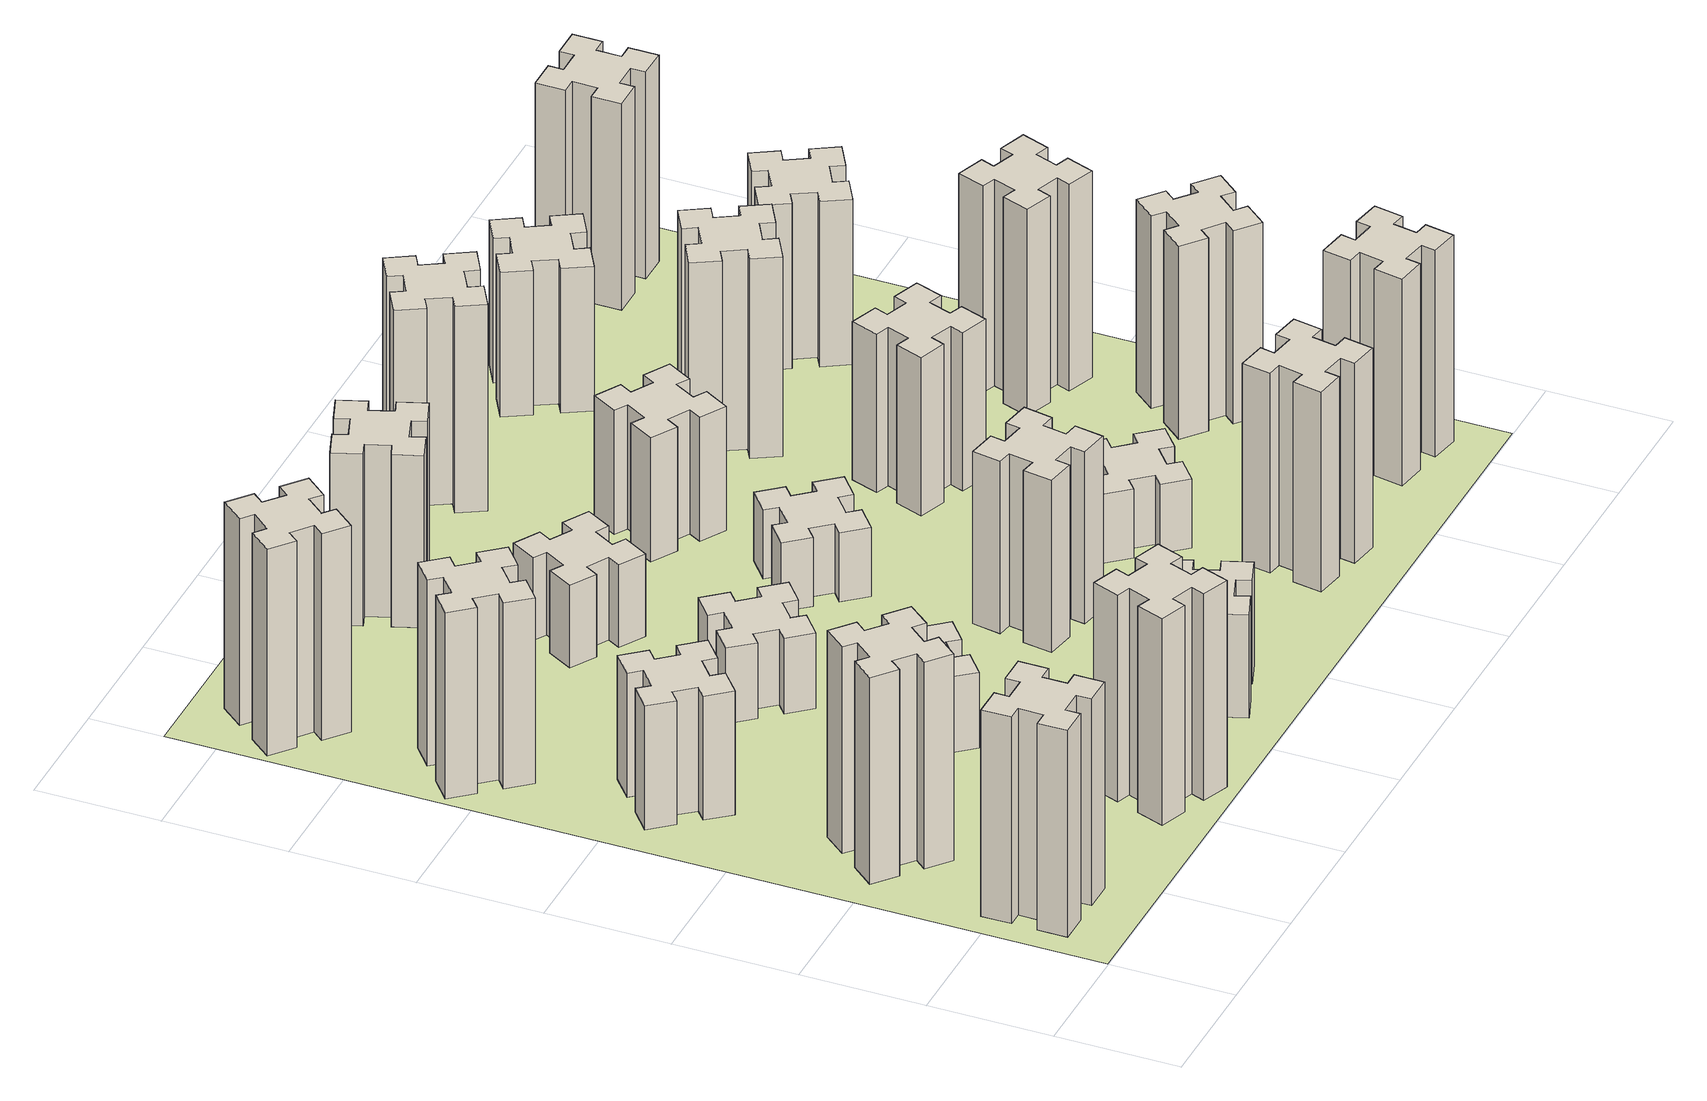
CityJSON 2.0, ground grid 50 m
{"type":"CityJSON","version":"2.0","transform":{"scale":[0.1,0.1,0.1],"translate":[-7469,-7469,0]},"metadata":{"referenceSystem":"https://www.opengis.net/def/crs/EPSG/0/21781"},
"CityObjects":{
"building1":{"type":"Building","attributes":{"class":"1000","function":"1000","usage":"1000","yearOfConstruction":2016,"roofType":"1000","measuredHeight":90,"storeysAboveGround":30,"storeysBelowGround":0},"geometry":[{"type":"Solid","lod":"1","boundaries":[[[[0,1,2,3,4,5,6,7,8,9,10,11,12,13,14,15,16,17,18,19]],[[17,16,20,21]],[[16,15,22,20]],[[15,14,23,22]],[[14,13,24,23]],[[13,12,25,24]],[[12,11,26,25]],[[11,10,27,26]],[[10,9,28,27]],[[9,8,29,28]],[[8,7,30,29]],[[7,6,31,30]],[[6,5,32,31]],[[5,4,33,32]],[[4,3,34,33]],[[3,2,35,34]],[[2,1,36,35]],[[1,0,37,36]],[[0,19,38,37]],[[19,18,39,38]],[[18,17,21,39]],[[24,25,26,27,28,29,30,31,32,33,34,35,36,37,38,39,21,20,22,23]]]]}]},
"building2":{"type":"Building","attributes":{"class":"1000","function":"1000","usage":"1000","yearOfConstruction":2016,"roofType":"1000","measuredHeight":90,"storeysAboveGround":30,"storeysBelowGround":0},"geometry":[{"type":"Solid","lod":"1","boundaries":[[[[40,41,42,43,44,45,46,47,48,49,50,51,52,53,54,55,56,57,58,59]],[[57,56,60,61]],[[56,55,62,60]],[[55,54,63,62]],[[54,53,64,63]],[[53,52,65,64]],[[52,51,66,65]],[[51,50,67,66]],[[50,49,68,67]],[[49,48,69,68]],[[48,47,70,69]],[[47,46,71,70]],[[46,45,72,71]],[[45,44,73,72]],[[44,43,74,73]],[[43,42,75,74]],[[42,41,76,75]],[[41,40,77,76]],[[40,59,78,77]],[[59,58,79,78]],[[58,57,61,79]],[[64,65,66,67,68,69,70,71,72,73,74,75,76,77,78,79,61,60,62,63]]]]}]},
"building3":{"type":"Building","attributes":{"class":"1000","function":"1000","usage":"1000","yearOfConstruction":2016,"roofType":"1000","measuredHeight":54,"storeysAboveGround":30,"storeysBelowGround":0},"geometry":[{"type":"Solid","lod":"1","boundaries":[[[[80,81,82,83,84,85,86,87,88,89,90,91,92,93,94,95,96,97,98,99]],[[97,96,100,101]],[[96,95,102,100]],[[95,94,103,102]],[[94,93,104,103]],[[93,92,105,104]],[[92,91,106,105]],[[91,90,107,106]],[[90,89,108,107]],[[89,88,109,108]],[[88,87,110,109]],[[87,86,111,110]],[[86,85,112,111]],[[85,84,113,112]],[[84,83,114,113]],[[83,82,115,114]],[[82,81,116,115]],[[81,80,117,116]],[[80,99,118,117]],[[99,98,119,118]],[[98,97,101,119]],[[104,105,106,107,108,109,110,111,112,113,114,115,116,117,118,119,101,100,102,103]]]]}]},
"building4":{"type":"Building","attributes":{"class":"1000","function":"1000","usage":"1000","yearOfConstruction":2016,"roofType":"1000","measuredHeight":81,"storeysAboveGround":30,"storeysBelowGround":0},"geometry":[{"type":"Solid","lod":"1","boundaries":[[[[120,121,122,123,124,125,126,127,128,129,130,131,132,133,134,135,136,137,138,139]],[[137,136,140,141]],[[136,135,142,140]],[[135,134,143,142]],[[134,133,144,143]],[[133,132,145,144]],[[132,131,146,145]],[[131,130,147,146]],[[130,129,148,147]],[[129,128,149,148]],[[128,127,150,149]],[[127,126,151,150]],[[126,125,152,151]],[[125,124,153,152]],[[124,123,154,153]],[[123,122,155,154]],[[122,121,156,155]],[[121,120,157,156]],[[120,139,158,157]],[[139,138,159,158]],[[138,137,141,159]],[[144,145,146,147,148,149,150,151,152,153,154,155,156,157,158,159,141,140,142,143]]]]}]},
"building5":{"type":"Building","attributes":{"class":"1000","function":"1000","usage":"1000","yearOfConstruction":2016,"roofType":"1000","measuredHeight":90,"storeysAboveGround":30,"storeysBelowGround":0},"geometry":[{"type":"Solid","lod":"1","boundaries":[[[[160,161,162,163,164,165,166,167,168,169,170,171,172,173,174,175,176,177,178,179]],[[177,176,180,181]],[[176,175,182,180]],[[175,174,183,182]],[[174,173,184,183]],[[173,172,185,184]],[[172,171,186,185]],[[171,170,187,186]],[[170,169,188,187]],[[169,168,189,188]],[[168,167,190,189]],[[167,166,191,190]],[[166,165,192,191]],[[165,164,193,192]],[[164,163,194,193]],[[163,162,195,194]],[[162,161,196,195]],[[161,160,197,196]],[[160,179,198,197]],[[179,178,199,198]],[[178,177,181,199]],[[184,185,186,187,188,189,190,191,192,193,194,195,196,197,198,199,181,180,182,183]]]]}]},
"building6":{"type":"Building","attributes":{"class":"1000","function":"1000","usage":"1000","yearOfConstruction":2016,"roofType":"1000","measuredHeight":90,"storeysAboveGround":30,"storeysBelowGround":0},"geometry":[{"type":"Solid","lod":"1","boundaries":[[[[200,201,202,203,204,205,206,207,208,209,210,211,212,213,214,215,216,217,218,219]],[[217,216,220,221]],[[216,215,222,220]],[[215,214,223,222]],[[214,213,224,223]],[[213,212,225,224]],[[212,211,226,225]],[[211,210,227,226]],[[210,209,228,227]],[[209,208,229,228]],[[208,207,230,229]],[[207,206,231,230]],[[206,205,232,231]],[[205,204,233,232]],[[204,203,234,233]],[[203,202,235,234]],[[202,201,236,235]],[[201,200,237,236]],[[200,219,238,237]],[[219,218,239,238]],[[218,217,221,239]],[[224,225,226,227,228,229,230,231,232,233,234,235,236,237,238,239,221,220,222,223]]]]}]},
"building7":{"type":"Building","attributes":{"class":"1000","function":"1000","usage":"1000","yearOfConstruction":2016,"roofType":"1000","measuredHeight":33,"storeysAboveGround":30,"storeysBelowGround":0},"geometry":[{"type":"Solid","lod":"1","boundaries":[[[[240,241,242,243,244,245,246,247,248,249,250,251,252,253,254,255,256,257,258,259]],[[257,256,260,261]],[[256,255,262,260]],[[255,254,263,262]],[[254,253,264,263]],[[253,252,265,264]],[[252,251,266,265]],[[251,250,267,266]],[[250,249,268,267]],[[249,248,269,268]],[[248,247,270,269]],[[247,246,271,270]],[[246,245,272,271]],[[245,244,273,272]],[[244,243,274,273]],[[243,242,275,274]],[[242,241,276,275]],[[241,240,277,276]],[[240,259,278,277]],[[259,258,279,278]],[[258,257,261,279]],[[264,265,266,267,268,269,270,271,272,273,274,275,276,277,278,279,261,260,262,263]]]]}]},
"building8":{"type":"Building","attributes":{"class":"1000","function":"1000","usage":"1000","yearOfConstruction":2016,"roofType":"1000","measuredHeight":33,"storeysAboveGround":30,"storeysBelowGround":0},"geometry":[{"type":"Solid","lod":"1","boundaries":[[[[280,281,282,283,284,285,286,287,288,289,290,291,292,293,294,295,296,297,298,299]],[[297,296,300,301]],[[296,295,302,300]],[[295,294,303,302]],[[294,293,304,303]],[[293,292,305,304]],[[292,291,306,305]],[[291,290,307,306]],[[290,289,308,307]],[[289,288,309,308]],[[288,287,310,309]],[[287,286,311,310]],[[286,285,312,311]],[[285,284,313,312]],[[284,283,314,313]],[[283,282,315,314]],[[282,281,316,315]],[[281,280,317,316]],[[280,299,318,317]],[[299,298,319,318]],[[298,297,301,319]],[[304,305,306,307,308,309,310,311,312,313,314,315,316,317,318,319,301,300,302,303]]]]}]},
"building9":{"type":"Building","attributes":{"class":"1000","function":"1000","usage":"1000","yearOfConstruction":2016,"roofType":"1000","measuredHeight":45,"storeysAboveGround":30,"storeysBelowGround":0},"geometry":[{"type":"Solid","lod":"1","boundaries":[[[[320,321,322,323,324,325,326,327,328,329,330,331,332,333,334,335,336,337,338,339]],[[337,336,340,341]],[[336,335,342,340]],[[335,334,343,342]],[[334,333,344,343]],[[333,332,345,344]],[[332,331,346,345]],[[331,330,347,346]],[[330,329,348,347]],[[329,328,349,348]],[[328,327,350,349]],[[327,326,351,350]],[[326,325,352,351]],[[325,324,353,352]],[[324,323,354,353]],[[323,322,355,354]],[[322,321,356,355]],[[321,320,357,356]],[[320,339,358,357]],[[339,338,359,358]],[[338,337,341,359]],[[344,345,346,347,348,349,350,351,352,353,354,355,356,357,358,359,341,340,342,343]]]]}]},
"building10":{"type":"Building","attributes":{"class":"1000","function":"1000","usage":"1000","yearOfConstruction":2016,"roofType":"1000","measuredHeight":36,"storeysAboveGround":30,"storeysBelowGround":0},"geometry":[{"type":"Solid","lod":"1","boundaries":[[[[360,361,362,363,364,365,366,367,368,369,370,371,372,373,374,375,376,377,378,379]],[[377,376,380,381]],[[376,375,382,380]],[[375,374,383,382]],[[374,373,384,383]],[[373,372,385,384]],[[372,371,386,385]],[[371,370,387,386]],[[370,369,388,387]],[[369,368,389,388]],[[368,367,390,389]],[[367,366,391,390]],[[366,365,392,391]],[[365,364,393,392]],[[364,363,394,393]],[[363,362,395,394]],[[362,361,396,395]],[[361,360,397,396]],[[360,379,398,397]],[[379,378,399,398]],[[378,377,381,399]],[[384,385,386,387,388,389,390,391,392,393,394,395,396,397,398,399,381,380,382,383]]]]}]},
"building11":{"type":"Building","attributes":{"class":"1000","function":"1000","usage":"1000","yearOfConstruction":2016,"roofType":"1000","measuredHeight":75,"storeysAboveGround":30,"storeysBelowGround":0},"geometry":[{"type":"Solid","lod":"1","boundaries":[[[[400,401,402,403,404,405,406,407,408,409,410,411,412,413,414,415,416,417,418,419]],[[417,416,420,421]],[[416,415,422,420]],[[415,414,423,422]],[[414,413,424,423]],[[413,412,425,424]],[[412,411,426,425]],[[411,410,427,426]],[[410,409,428,427]],[[409,408,429,428]],[[408,407,430,429]],[[407,406,431,430]],[[406,405,432,431]],[[405,404,433,432]],[[404,403,434,433]],[[403,402,435,434]],[[402,401,436,435]],[[401,400,437,436]],[[400,419,438,437]],[[419,418,439,438]],[[418,417,421,439]],[[424,425,426,427,428,429,430,431,432,433,434,435,436,437,438,439,421,420,422,423]]]]}]},
"building12":{"type":"Building","attributes":{"class":"1000","function":"1000","usage":"1000","yearOfConstruction":2016,"roofType":"1000","measuredHeight":75,"storeysAboveGround":30,"storeysBelowGround":0},"geometry":[{"type":"Solid","lod":"1","boundaries":[[[[440,441,442,443,444,445,446,447,448,449,450,451,452,453,454,455,456,457,458,459]],[[457,456,460,461]],[[456,455,462,460]],[[455,454,463,462]],[[454,453,464,463]],[[453,452,465,464]],[[452,451,466,465]],[[451,450,467,466]],[[450,449,468,467]],[[449,448,469,468]],[[448,447,470,469]],[[447,446,471,470]],[[446,445,472,471]],[[445,444,473,472]],[[444,443,474,473]],[[443,442,475,474]],[[442,441,476,475]],[[441,440,477,476]],[[440,459,478,477]],[[459,458,479,478]],[[458,457,461,479]],[[464,465,466,467,468,469,470,471,472,473,474,475,476,477,478,479,461,460,462,463]]]]}]},
"building13":{"type":"Building","attributes":{"class":"1000","function":"1000","usage":"1000","yearOfConstruction":2016,"roofType":"1000","measuredHeight":30,"storeysAboveGround":30,"storeysBelowGround":0},"geometry":[{"type":"Solid","lod":"1","boundaries":[[[[480,481,482,483,484,485,486,487,488,489,490,491,492,493,494,495,496,497,498,499]],[[497,496,500,501]],[[496,495,502,500]],[[495,494,503,502]],[[494,493,504,503]],[[493,492,505,504]],[[492,491,506,505]],[[491,490,507,506]],[[490,489,508,507]],[[489,488,509,508]],[[488,487,510,509]],[[487,486,511,510]],[[486,485,512,511]],[[485,484,513,512]],[[484,483,514,513]],[[483,482,515,514]],[[482,481,516,515]],[[481,480,517,516]],[[480,499,518,517]],[[499,498,519,518]],[[498,497,501,519]],[[504,505,506,507,508,509,510,511,512,513,514,515,516,517,518,519,501,500,502,503]]]]}]},
"building14":{"type":"Building","attributes":{"class":"1000","function":"1000","usage":"1000","yearOfConstruction":2016,"roofType":"1000","measuredHeight":54,"storeysAboveGround":30,"storeysBelowGround":0},"geometry":[{"type":"Solid","lod":"1","boundaries":[[[[520,521,522,523,524,525,526,527,528,529,530,531,532,533,534,535,536,537,538,539]],[[537,536,540,541]],[[536,535,542,540]],[[535,534,543,542]],[[534,533,544,543]],[[533,532,545,544]],[[532,531,546,545]],[[531,530,547,546]],[[530,529,548,547]],[[529,528,549,548]],[[528,527,550,549]],[[527,526,551,550]],[[526,525,552,551]],[[525,524,553,552]],[[524,523,554,553]],[[523,522,555,554]],[[522,521,556,555]],[[521,520,557,556]],[[520,539,558,557]],[[539,538,559,558]],[[538,537,541,559]],[[544,545,546,547,548,549,550,551,552,553,554,555,556,557,558,559,541,540,542,543]]]]}]},
"building15":{"type":"Building","attributes":{"class":"1000","function":"1000","usage":"1000","yearOfConstruction":2016,"roofType":"1000","measuredHeight":87,"storeysAboveGround":30,"storeysBelowGround":0},"geometry":[{"type":"Solid","lod":"1","boundaries":[[[[560,561,562,563,564,565,566,567,568,569,570,571,572,573,574,575,576,577,578,579]],[[577,576,580,581]],[[576,575,582,580]],[[575,574,583,582]],[[574,573,584,583]],[[573,572,585,584]],[[572,571,586,585]],[[571,570,587,586]],[[570,569,588,587]],[[569,568,589,588]],[[568,567,590,589]],[[567,566,591,590]],[[566,565,592,591]],[[565,564,593,592]],[[564,563,594,593]],[[563,562,595,594]],[[562,561,596,595]],[[561,560,597,596]],[[560,579,598,597]],[[579,578,599,598]],[[578,577,581,599]],[[584,585,586,587,588,589,590,591,592,593,594,595,596,597,598,599,581,580,582,583]]]]}]},
"building16":{"type":"Building","attributes":{"class":"1000","function":"1000","usage":"1000","yearOfConstruction":2016,"roofType":"1000","measuredHeight":90,"storeysAboveGround":30,"storeysBelowGround":0},"geometry":[{"type":"Solid","lod":"1","boundaries":[[[[600,601,602,603,604,605,606,607,608,609,610,611,612,613,614,615,616,617,618,619]],[[617,616,620,621]],[[616,615,622,620]],[[615,614,623,622]],[[614,613,624,623]],[[613,612,625,624]],[[612,611,626,625]],[[611,610,627,626]],[[610,609,628,627]],[[609,608,629,628]],[[608,607,630,629]],[[607,606,631,630]],[[606,605,632,631]],[[605,604,633,632]],[[604,603,634,633]],[[603,602,635,634]],[[602,601,636,635]],[[601,600,637,636]],[[600,619,638,637]],[[619,618,639,638]],[[618,617,621,639]],[[624,625,626,627,628,629,630,631,632,633,634,635,636,637,638,639,621,620,622,623]]]]}]},
"building17":{"type":"Building","attributes":{"class":"1000","function":"1000","usage":"1000","yearOfConstruction":2016,"roofType":"1000","measuredHeight":30,"storeysAboveGround":30,"storeysBelowGround":0},"geometry":[{"type":"Solid","lod":"1","boundaries":[[[[640,641,642,643,644,645,646,647,648,649,650,651,652,653,654,655,656,657,658,659]],[[657,656,660,661]],[[656,655,662,660]],[[655,654,663,662]],[[654,653,664,663]],[[653,652,665,664]],[[652,651,666,665]],[[651,650,667,666]],[[650,649,668,667]],[[649,648,669,668]],[[648,647,670,669]],[[647,646,671,670]],[[646,645,672,671]],[[645,644,673,672]],[[644,643,674,673]],[[643,642,675,674]],[[642,641,676,675]],[[641,640,677,676]],[[640,659,678,677]],[[659,658,679,678]],[[658,657,661,679]],[[664,665,666,667,668,669,670,671,672,673,674,675,676,677,678,679,661,660,662,663]]]]}]},
"building18":{"type":"Building","attributes":{"class":"1000","function":"1000","usage":"1000","yearOfConstruction":2016,"roofType":"1000","measuredHeight":69,"storeysAboveGround":30,"storeysBelowGround":0},"geometry":[{"type":"Solid","lod":"1","boundaries":[[[[680,681,682,683,684,685,686,687,688,689,690,691,692,693,694,695,696,697,698,699]],[[697,696,700,701]],[[696,695,702,700]],[[695,694,703,702]],[[694,693,704,703]],[[693,692,705,704]],[[692,691,706,705]],[[691,690,707,706]],[[690,689,708,707]],[[689,688,709,708]],[[688,687,710,709]],[[687,686,711,710]],[[686,685,712,711]],[[685,684,713,712]],[[684,683,714,713]],[[683,682,715,714]],[[682,681,716,715]],[[681,680,717,716]],[[680,699,718,717]],[[699,698,719,718]],[[698,697,701,719]],[[704,705,706,707,708,709,710,711,712,713,714,715,716,717,718,719,701,700,702,703]]]]}]},
"building19":{"type":"Building","attributes":{"class":"1000","function":"1000","usage":"1000","yearOfConstruction":2016,"roofType":"1000","measuredHeight":87,"storeysAboveGround":30,"storeysBelowGround":0},"geometry":[{"type":"Solid","lod":"1","boundaries":[[[[720,721,722,723,724,725,726,727,728,729,730,731,732,733,734,735,736,737,738,739]],[[737,736,740,741]],[[736,735,742,740]],[[735,734,743,742]],[[734,733,744,743]],[[733,732,745,744]],[[732,731,746,745]],[[731,730,747,746]],[[730,729,748,747]],[[729,728,749,748]],[[728,727,750,749]],[[727,726,751,750]],[[726,725,752,751]],[[725,724,753,752]],[[724,723,754,753]],[[723,722,755,754]],[[722,721,756,755]],[[721,720,757,756]],[[720,739,758,757]],[[739,738,759,758]],[[738,737,741,759]],[[744,745,746,747,748,749,750,751,752,753,754,755,756,757,758,759,741,740,742,743]]]]}]},
"building20":{"type":"Building","attributes":{"class":"1000","function":"1000","usage":"1000","yearOfConstruction":2016,"roofType":"1000","measuredHeight":90,"storeysAboveGround":30,"storeysBelowGround":0},"geometry":[{"type":"Solid","lod":"1","boundaries":[[[[760,761,762,763,764,765,766,767,768,769,770,771,772,773,774,775,776,777,778,779]],[[777,776,780,781]],[[776,775,782,780]],[[775,774,783,782]],[[774,773,784,783]],[[773,772,785,784]],[[772,771,786,785]],[[771,770,787,786]],[[770,769,788,787]],[[769,768,789,788]],[[768,767,790,789]],[[767,766,791,790]],[[766,765,792,791]],[[765,764,793,792]],[[764,763,794,793]],[[763,762,795,794]],[[762,761,796,795]],[[761,760,797,796]],[[760,779,798,797]],[[779,778,799,798]],[[778,777,781,799]],[[784,785,786,787,788,789,790,791,792,793,794,795,796,797,798,799,781,780,782,783]]]]}]},
"building21":{"type":"Building","attributes":{"class":"1000","function":"1000","usage":"1000","yearOfConstruction":2016,"roofType":"1000","measuredHeight":63,"storeysAboveGround":30,"storeysBelowGround":0},"geometry":[{"type":"Solid","lod":"1","boundaries":[[[[800,801,802,803,804,805,806,807,808,809,810,811,812,813,814,815,816,817,818,819]],[[817,816,820,821]],[[816,815,822,820]],[[815,814,823,822]],[[814,813,824,823]],[[813,812,825,824]],[[812,811,826,825]],[[811,810,827,826]],[[810,809,828,827]],[[809,808,829,828]],[[808,807,830,829]],[[807,806,831,830]],[[806,805,832,831]],[[805,804,833,832]],[[804,803,834,833]],[[803,802,835,834]],[[802,801,836,835]],[[801,800,837,836]],[[800,819,838,837]],[[819,818,839,838]],[[818,817,821,839]],[[824,825,826,827,828,829,830,831,832,833,834,835,836,837,838,839,821,820,822,823]]]]}]},
"building22":{"type":"Building","attributes":{"class":"1000","function":"1000","usage":"1000","yearOfConstruction":2016,"roofType":"1000","measuredHeight":84,"storeysAboveGround":30,"storeysBelowGround":0},"geometry":[{"type":"Solid","lod":"1","boundaries":[[[[840,841,842,843,844,845,846,847,848,849,850,851,852,853,854,855,856,857,858,859]],[[857,856,860,861]],[[856,855,862,860]],[[855,854,863,862]],[[854,853,864,863]],[[853,852,865,864]],[[852,851,866,865]],[[851,850,867,866]],[[850,849,868,867]],[[849,848,869,868]],[[848,847,870,869]],[[847,846,871,870]],[[846,845,872,871]],[[845,844,873,872]],[[844,843,874,873]],[[843,842,875,874]],[[842,841,876,875]],[[841,840,877,876]],[[840,859,878,877]],[[859,858,879,878]],[[858,857,861,879]],[[864,865,866,867,868,869,870,871,872,873,874,875,876,877,878,879,861,860,862,863]]]]}]},
"building23":{"type":"Building","attributes":{"class":"1000","function":"1000","usage":"1000","yearOfConstruction":2016,"roofType":"1000","measuredHeight":90,"storeysAboveGround":30,"storeysBelowGround":0},"geometry":[{"type":"Solid","lod":"1","boundaries":[[[[880,881,882,883,884,885,886,887,888,889,890,891,892,893,894,895,896,897,898,899]],[[897,896,900,901]],[[896,895,902,900]],[[895,894,903,902]],[[894,893,904,903]],[[893,892,905,904]],[[892,891,906,905]],[[891,890,907,906]],[[890,889,908,907]],[[889,888,909,908]],[[888,887,910,909]],[[887,886,911,910]],[[886,885,912,911]],[[885,884,913,912]],[[884,883,914,913]],[[883,882,915,914]],[[882,881,916,915]],[[881,880,917,916]],[[880,899,918,917]],[[899,898,919,918]],[[898,897,901,919]],[[904,905,906,907,908,909,910,911,912,913,914,915,916,917,918,919,901,900,902,903]]]]}]},
"building24":{"type":"Building","attributes":{"class":"1000","function":"1000","usage":"1000","yearOfConstruction":2016,"roofType":"1000","measuredHeight":72,"storeysAboveGround":30,"storeysBelowGround":0},"geometry":[{"type":"Solid","lod":"1","boundaries":[[[[920,921,922,923,924,925,926,927,928,929,930,931,932,933,934,935,936,937,938,939]],[[937,936,940,941]],[[936,935,942,940]],[[935,934,943,942]],[[934,933,944,943]],[[933,932,945,944]],[[932,931,946,945]],[[931,930,947,946]],[[930,929,948,947]],[[929,928,949,948]],[[928,927,950,949]],[[927,926,951,950]],[[926,925,952,951]],[[925,924,953,952]],[[924,923,954,953]],[[923,922,955,954]],[[922,921,956,955]],[[921,920,957,956]],[[920,939,958,957]],[[939,938,959,958]],[[938,937,941,959]],[[944,945,946,947,948,949,950,951,952,953,954,955,956,957,958,959,941,940,942,943]]]]}]},
"building25":{"type":"Building","attributes":{"class":"1000","function":"1000","usage":"1000","yearOfConstruction":2016,"roofType":"1000","measuredHeight":90,"storeysAboveGround":30,"storeysBelowGround":0},"geometry":[{"type":"Solid","lod":"1","boundaries":[[[[960,961,962,963,964,965,966,967,968,969,970,971,972,973,974,975,976,977,978,979]],[[977,976,980,981]],[[976,975,982,980]],[[975,974,983,982]],[[974,973,984,983]],[[973,972,985,984]],[[972,971,986,985]],[[971,970,987,986]],[[970,969,988,987]],[[969,968,989,988]],[[968,967,990,989]],[[967,966,991,990]],[[966,965,992,991]],[[965,964,993,992]],[[964,963,994,993]],[[963,962,995,994]],[[962,961,996,995]],[[961,960,997,996]],[[960,979,998,997]],[[979,978,999,998]],[[978,977,981,999]],[[984,985,986,987,988,989,990,991,992,993,994,995,996,997,998,999,981,980,982,983]]]]}]},
"landuse1":{"type":"LandUse","attributes":{"name":"plot1","function":"1010"},"geometry":[{"type":"MultiSurface","lod":"1","boundaries":[[[1000,1001,1002,1003]]]}]}
},
"vertices":[
[165,425,0],[165,325,0],[105,325,0],[105,205,0],[225,205,0],[225,265,0],[325,265,0],[325,205,0],[445,205,0],[445,325,0],[385,325,0],[385,425,0],[445,425,0],[445,545,0],[325,545,0],[325,485,0],[225,485,0],[225,545,0],[105,545,0],[105,425,0],[225,485,900],[225,545,900],[325,485,900],[325,545,900],[445,545,900],[445,425,900],[385,425,900],[385,325,900],[445,325,900],[445,205,900],[325,205,900],[325,265,900],[225,265,900],[225,205,900],[105,205,900],[105,325,900],[165,325,900],[165,425,900],[105,425,900],[105,545,900],
[484,1067,0],[408,1132,0],[446,1178,0],[354,1255,0],[277,1163,0],[323,1124,0],[259,1048,0],[213,1086,0],[136,994,0],[228,917,0],[266,963,0],[343,899,0],[304,853,0],[396,776,0],[473,868,0],[427,906,0],[492,983,0],[538,944,0],[615,1036,0],[523,1113,0],[492,983,900],[538,944,900],[427,906,900],[473,868,900],[396,776,900],[304,853,900],[343,899,900],[266,963,900],[228,917,900],[136,994,900],[213,1086,900],[259,1048,900],[323,1124,900],[277,1163,900],[354,1255,900],[446,1178,900],[408,1132,900],[484,1067,900],[523,1113,900],[615,1036,900],
[492,1888,0],[427,1964,0],[473,2003,0],[396,2095,0],[304,2018,0],[343,1972,0],[266,1907,0],[228,1953,0],[136,1876,0],[213,1784,0],[259,1823,0],[323,1746,0],[277,1708,0],[354,1616,0],[446,1693,0],[408,1739,0],[484,1803,0],[523,1757,0],[615,1834,0],[538,1926,0],[484,1803,540],[523,1757,540],[408,1739,540],[446,1693,540],[354,1616,540],[277,1708,540],[323,1746,540],[259,1823,540],[213,1784,540],[136,1876,540],[228,1953,540],[266,1907,540],[343,1972,540],[304,2018,540],[396,2095,540],[473,2003,540],[427,1964,540],[492,1888,540],[538,1926,540],[615,1834,540],
[243,2712,0],[166,2647,0],[128,2693,0],[36,2616,0],[113,2524,0],[159,2563,0],[223,2486,0],[177,2448,0],[254,2356,0],[346,2433,0],[308,2479,0],[384,2543,0],[423,2497,0],[515,2574,0],[438,2666,0],[392,2628,0],[327,2704,0],[373,2743,0],[296,2835,0],[204,2758,0],[327,2704,810],[373,2743,810],[392,2628,810],[438,2666,810],[515,2574,810],[423,2497,810],[384,2543,810],[308,2479,810],[346,2433,810],[254,2356,810],[177,2448,810],[223,2486,810],[159,2563,810],[113,2524,810],[36,2616,810],[128,2693,810],[166,2647,810],[243,2712,810],[204,2758,810],[296,2835,810],
[1029,360,0],[995,266,0],[939,287,0],[897,174,0],[1010,133,0],[1031,189,0],[1125,155,0],[1104,99,0],[1217,57,0],[1258,170,0],[1202,191,0],[1236,285,0],[1292,264,0],[1333,377,0],[1220,418,0],[1200,362,0],[1106,396,0],[1127,452,0],[1014,493,0],[973,380,0],[1106,396,900],[1127,452,900],[1200,362,900],[1220,418,900],[1333,377,900],[1292,264,900],[1236,285,900],[1202,191,900],[1258,170,900],[1217,57,900],[1104,99,900],[1125,155,900],[1031,189,900],[1010,133,900],[897,174,900],[939,287,900],[995,266,900],[1029,360,900],[973,380,900],[1014,493,900],
[384,3387,0],[308,3452,0],[346,3498,0],[254,3575,0],[177,3483,0],[223,3444,0],[159,3368,0],[113,3406,0],[36,3314,0],[128,3237,0],[166,3283,0],[243,3219,0],[204,3173,0],[296,3096,0],[373,3188,0],[327,3226,0],[392,3303,0],[438,3264,0],[515,3356,0],[423,3433,0],[392,3303,900],[438,3264,900],[327,3226,900],[373,3188,900],[296,3096,900],[204,3173,900],[243,3219,900],[166,3283,900],[128,3237,900],[36,3314,900],[113,3406,900],[159,3368,900],[223,3444,900],[177,3483,900],[254,3575,900],[346,3498,900],[308,3452,900],[384,3387,900],[423,3433,900],[515,3356,900],
[1083,1332,0],[1006,1267,0],[968,1313,0],[876,1236,0],[953,1144,0],[999,1183,0],[1063,1106,0],[1017,1068,0],[1094,976,0],[1186,1053,0],[1148,1099,0],[1224,1163,0],[1263,1117,0],[1355,1194,0],[1278,1286,0],[1232,1248,0],[1167,1324,0],[1213,1363,0],[1136,1455,0],[1044,1378,0],[1167,1324,330],[1213,1363,330],[1232,1248,330],[1278,1286,330],[1355,1194,330],[1263,1117,330],[1224,1163,330],[1148,1099,330],[1186,1053,330],[1094,976,330],[1017,1068,330],[1063,1106,330],[999,1183,330],[953,1144,330],[876,1236,330],[968,1313,330],[1006,1267,330],[1083,1332,330],[1044,1378,330],[1136,1455,330],
[1083,1972,0],[1006,1907,0],[968,1953,0],[876,1876,0],[953,1784,0],[999,1823,0],[1063,1746,0],[1017,1708,0],[1094,1616,0],[1186,1693,0],[1148,1739,0],[1224,1803,0],[1263,1757,0],[1355,1834,0],[1278,1926,0],[1232,1888,0],[1167,1964,0],[1213,2003,0],[1136,2095,0],[1044,2018,0],[1167,1964,330],[1213,2003,330],[1232,1888,330],[1278,1926,330],[1355,1834,330],[1263,1757,330],[1224,1803,330],[1148,1739,330],[1186,1693,330],[1094,1616,330],[1017,1708,330],[1063,1746,330],[999,1823,330],[953,1784,330],[876,1876,330],[968,1953,330],[1006,1907,330],[1083,1972,330],[1044,2018,330],[1136,2095,330],
[1765,496,0],[1671,462,0],[1650,518,0],[1537,477,0],[1579,364,0],[1635,385,0],[1669,291,0],[1613,270,0],[1654,157,0],[1767,199,0],[1746,255,0],[1840,289,0],[1860,233,0],[1973,274,0],[1932,387,0],[1876,366,0],[1842,460,0],[1898,480,0],[1857,593,0],[1744,552,0],[1842,460,450],[1898,480,450],[1876,366,450],[1932,387,450],[1973,274,450],[1860,233,450],[1840,289,450],[1746,255,450],[1767,199,450],[1654,157,450],[1613,270,450],[1669,291,450],[1635,385,450],[1579,364,450],[1537,477,450],[1650,518,450],[1671,462,450],[1765,496,450],[1744,552,450],[1857,593,450],
[1314,2666,0],[1227,2716,0],[1257,2768,0],[1153,2828,0],[1093,2724,0],[1145,2694,0],[1095,2607,0],[1043,2637,0],[983,2533,0],[1087,2473,0],[1117,2525,0],[1204,2475,0],[1174,2423,0],[1278,2363,0],[1338,2467,0],[1286,2497,0],[1336,2584,0],[1388,2554,0],[1448,2658,0],[1344,2718,0],[1336,2584,360],[1388,2554,360],[1286,2497,360],[1338,2467,360],[1278,2363,360],[1174,2423,360],[1204,2475,360],[1117,2525,360],[1087,2473,360],[983,2533,360],[1043,2637,360],[1095,2607,360],[1145,2694,360],[1093,2724,360],[1153,2828,360],[1257,2768,360],[1227,2716,360],[1314,2666,360],[1344,2718,360],[1448,2658,360],
[1125,3456,0],[1031,3422,0],[1010,3478,0],[897,3437,0],[939,3324,0],[995,3345,0],[1029,3251,0],[973,3230,0],[1014,3117,0],[1127,3159,0],[1106,3215,0],[1200,3249,0],[1220,3193,0],[1333,3234,0],[1292,3347,0],[1236,3326,0],[1202,3420,0],[1258,3440,0],[1217,3553,0],[1104,3512,0],[1202,3420,750],[1258,3440,750],[1236,3326,750],[1292,3347,750],[1333,3234,750],[1220,3193,750],[1200,3249,750],[1106,3215,750],[1127,3159,750],[1014,3117,750],[973,3230,750],[1029,3251,750],[995,3345,750],[939,3324,750],[897,3437,750],[1010,3478,750],[1031,3422,750],[1125,3456,750],[1104,3512,750],[1217,3553,750],
[2055,1047,0],[2072,1145,0],[2131,1135,0],[2152,1253,0],[2034,1274,0],[2024,1215,0],[1925,1232,0],[1936,1291,0],[1817,1312,0],[1797,1194,0],[1856,1184,0],[1838,1085,0],[1779,1096,0],[1758,977,0],[1877,957,0],[1887,1016,0],[1985,998,0],[1975,939,0],[2093,918,0],[2114,1037,0],[1985,998,750],[1975,939,750],[1887,1016,750],[1877,957,750],[1758,977,750],[1779,1096,750],[1838,1085,750],[1856,1184,750],[1797,1194,750],[1817,1312,750],[1936,1291,750],[1925,1232,750],[2024,1215,750],[2034,1274,750],[2152,1253,750],[2131,1135,750],[2072,1145,750],[2055,1047,750],[2114,1037,750],[2093,918,750],
[1972,1988,0],[1907,2064,0],[1953,2103,0],[1876,2195,0],[1784,2118,0],[1823,2072,0],[1746,2007,0],[1708,2053,0],[1616,1976,0],[1693,1884,0],[1739,1923,0],[1803,1846,0],[1757,1808,0],[1834,1716,0],[1926,1793,0],[1888,1839,0],[1964,1903,0],[2003,1857,0],[2095,1934,0],[2018,2026,0],[1964,1903,300],[2003,1857,300],[1888,1839,300],[1926,1793,300],[1834,1716,300],[1757,1808,300],[1803,1846,300],[1739,1923,300],[1693,1884,300],[1616,1976,300],[1708,2053,300],[1746,2007,300],[1823,2072,300],[1784,2118,300],[1876,2195,300],[1953,2103,300],[1907,2064,300],[1972,1988,300],[2018,2026,300],[2095,1934,300],
[2026,2497,0],[2076,2584,0],[2128,2554,0],[2188,2658,0],[2084,2718,0],[2054,2666,0],[1967,2716,0],[1997,2768,0],[1893,2828,0],[1833,2724,0],[1885,2694,0],[1835,2607,0],[1783,2637,0],[1723,2533,0],[1827,2473,0],[1857,2525,0],[1944,2475,0],[1914,2423,0],[2018,2363,0],[2078,2467,0],[1944,2475,540],[1914,2423,540],[1857,2525,540],[1827,2473,540],[1723,2533,540],[1783,2637,540],[1835,2607,540],[1885,2694,540],[1833,2724,540],[1893,2828,540],[1997,2768,540],[1967,2716,540],[2054,2666,540],[2084,2718,540],[2188,2658,540],[2128,2554,540],[2076,2584,540],[2026,2497,540],[2078,2467,540],[2018,2363,540],
[2596,444,0],[2578,345,0],[2519,356,0],[2498,237,0],[2617,217,0],[2627,276,0],[2725,258,0],[2715,199,0],[2833,178,0],[2854,297,0],[2795,307,0],[2812,405,0],[2871,395,0],[2892,513,0],[2774,534,0],[2764,475,0],[2665,492,0],[2676,551,0],[2557,572,0],[2537,454,0],[2665,492,870],[2676,551,870],[2764,475,870],[2774,534,870],[2892,513,870],[2871,395,870],[2812,405,870],[2795,307,870],[2854,297,870],[2833,178,870],[2715,199,870],[2725,258,870],[2627,276,870],[2617,217,870],[2498,237,870],[2519,356,870],[2578,345,870],[2596,444,870],[2537,454,870],[2557,572,870],
[1844,3556,0],[1757,3506,0],[1727,3558,0],[1623,3498,0],[1683,3394,0],[1735,3424,0],[1785,3337,0],[1733,3307,0],[1793,3203,0],[1897,3263,0],[1867,3315,0],[1954,3365,0],[1984,3313,0],[2088,3373,0],[2028,3477,0],[1976,3447,0],[1926,3534,0],[1978,3564,0],[1918,3668,0],[1814,3608,0],[1926,3534,900],[1978,3564,900],[1976,3447,900],[2028,3477,900],[2088,3373,900],[1984,3313,900],[1954,3365,900],[1867,3315,900],[1897,3263,900],[1793,3203,900],[1733,3307,900],[1785,3337,900],[1735,3424,900],[1683,3394,900],[1623,3498,900],[1727,3558,900],[1757,3506,900],[1844,3556,900],[1814,3608,900],[1918,3668,900],
[2563,1132,0],[2486,1067,0],[2448,1113,0],[2356,1036,0],[2433,944,0],[2479,983,0],[2543,906,0],[2497,868,0],[2574,776,0],[2666,853,0],[2628,899,0],[2704,963,0],[2743,917,0],[2835,994,0],[2758,1086,0],[2712,1048,0],[2647,1124,0],[2693,1163,0],[2616,1255,0],[2524,1178,0],[2647,1124,300],[2693,1163,300],[2712,1048,300],[2758,1086,300],[2835,994,300],[2743,917,300],[2704,963,300],[2628,899,300],[2666,853,300],[2574,776,300],[2497,868,300],[2543,906,300],[2479,983,300],[2433,944,300],[2356,1036,300],[2448,1113,300],[2486,1067,300],[2563,1132,300],[2524,1178,300],[2616,1255,300],
[2682,1771,0],[2716,1865,0],[2772,1844,0],[2813,1957,0],[2700,1998,0],[2680,1942,0],[2586,1976,0],[2607,2032,0],[2494,2073,0],[2453,1960,0],[2509,1940,0],[2475,1846,0],[2419,1867,0],[2377,1754,0],[2490,1713,0],[2511,1769,0],[2605,1735,0],[2584,1679,0],[2697,1637,0],[2738,1750,0],[2605,1735,690],[2584,1679,690],[2511,1769,690],[2490,1713,690],[2377,1754,690],[2419,1867,690],[2475,1846,690],[2509,1940,690],[2453,1960,690],[2494,2073,690],[2607,2032,690],[2586,1976,690],[2680,1942,690],[2700,1998,690],[2813,1957,690],[2772,1844,690],[2716,1865,690],[2682,1771,690],[2738,1750,690],[2697,1637,690],
[2607,2475,0],[2694,2525,0],[2724,2473,0],[2828,2533,0],[2768,2637,0],[2716,2607,0],[2666,2694,0],[2718,2724,0],[2658,2828,0],[2554,2768,0],[2584,2716,0],[2497,2666,0],[2467,2718,0],[2363,2658,0],[2423,2554,0],[2475,2584,0],[2525,2497,0],[2473,2467,0],[2533,2363,0],[2637,2423,0],[2525,2497,870],[2473,2467,870],[2475,2584,870],[2423,2554,870],[2363,2658,870],[2467,2718,870],[2497,2666,870],[2584,2716,870],[2554,2768,870],[2658,2828,870],[2718,2724,870],[2666,2694,870],[2716,2607,870],[2768,2637,870],[2828,2533,870],[2724,2473,870],[2694,2525,870],[2607,2475,870],[2637,2423,870],[2533,2363,870],
[3504,475,0],[3405,492,0],[3416,551,0],[3297,572,0],[3277,454,0],[3336,444,0],[3318,345,0],[3259,356,0],[3238,237,0],[3357,217,0],[3367,276,0],[3465,258,0],[3455,199,0],[3573,178,0],[3594,297,0],[3535,307,0],[3552,405,0],[3611,395,0],[3632,513,0],[3514,534,0],[3552,405,900],[3611,395,900],[3535,307,900],[3594,297,900],[3573,178,900],[3455,199,900],[3465,258,900],[3367,276,900],[3357,217,900],[3238,237,900],[3259,356,900],[3318,345,900],[3336,444,900],[3277,454,900],[3297,572,900],[3416,551,900],[3405,492,900],[3504,475,900],[3514,534,900],[3632,513,900],
[2716,3347,0],[2666,3434,0],[2718,3464,0],[2658,3568,0],[2554,3508,0],[2584,3456,0],[2497,3406,0],[2467,3458,0],[2363,3398,0],[2423,3294,0],[2475,3324,0],[2525,3237,0],[2473,3207,0],[2533,3103,0],[2637,3163,0],[2607,3215,0],[2694,3265,0],[2724,3213,0],[2828,3273,0],[2768,3377,0],[2694,3265,630],[2724,3213,630],[2607,3215,630],[2637,3163,630],[2533,3103,630],[2473,3207,630],[2525,3237,630],[2475,3324,630],[2423,3294,630],[2363,3398,630],[2467,3458,630],[2497,3406,630],[2584,3456,630],[2554,3508,630],[2658,3568,630],[2718,3464,630],[2666,3434,630],[2716,3347,630],[2768,3377,630],[2828,3273,630],
[3487,1006,0],[3552,1083,0],[3598,1044,0],[3675,1136,0],[3583,1213,0],[3544,1167,0],[3468,1232,0],[3506,1278,0],[3414,1355,0],[3337,1263,0],[3383,1224,0],[3319,1148,0],[3273,1186,0],[3196,1094,0],[3288,1017,0],[3326,1063,0],[3403,999,0],[3364,953,0],[3456,876,0],[3533,968,0],[3403,999,840],[3364,953,840],[3326,1063,840],[3288,1017,840],[3196,1094,840],[3273,1186,840],[3319,1148,840],[3383,1224,840],[3337,1263,840],[3414,1355,840],[3506,1278,840],[3468,1232,840],[3544,1167,840],[3583,1213,840],[3675,1136,840],[3598,1044,840],[3552,1083,840],[3487,1006,840],[3533,968,840],[3456,876,840],
[3420,1842,0],[3326,1876,0],[3347,1932,0],[3234,1973,0],[3193,1860,0],[3249,1840,0],[3215,1746,0],[3159,1767,0],[3117,1654,0],[3230,1613,0],[3251,1669,0],[3345,1635,0],[3324,1579,0],[3437,1537,0],[3478,1650,0],[3422,1671,0],[3456,1765,0],[3512,1744,0],[3553,1857,0],[3440,1898,0],[3456,1765,900],[3512,1744,900],[3422,1671,900],[3478,1650,900],[3437,1537,900],[3324,1579,900],[3345,1635,900],[3251,1669,900],[3230,1613,900],[3117,1654,900],[3159,1767,900],[3215,1746,900],[3249,1840,900],[3193,1860,900],[3234,1973,900],[3347,1932,900],[3326,1876,900],[3420,1842,900],[3440,1898,900],[3553,1857,900],
[3247,2475,0],[3334,2525,0],[3364,2473,0],[3468,2533,0],[3408,2637,0],[3356,2607,0],[3306,2694,0],[3358,2724,0],[3298,2828,0],[3194,2768,0],[3224,2716,0],[3137,2666,0],[3107,2718,0],[3003,2658,0],[3063,2554,0],[3115,2584,0],[3165,2497,0],[3113,2467,0],[3173,2363,0],[3277,2423,0],[3165,2497,720],[3113,2467,720],[3115,2584,720],[3063,2554,720],[3003,2658,720],[3107,2718,720],[3137,2666,720],[3224,2716,720],[3194,2768,720],[3298,2828,720],[3358,2724,720],[3306,2694,720],[3356,2607,720],[3408,2637,720],[3468,2533,720],[3364,2473,720],[3334,2525,720],[3247,2475,720],[3277,2423,720],[3173,2363,720],
[3285,3325,0],[3385,3325,0],[3385,3265,0],[3505,3265,0],[3505,3385,0],[3445,3385,0],[3445,3485,0],[3505,3485,0],[3505,3605,0],[3385,3605,0],[3385,3545,0],[3285,3545,0],[3285,3605,0],[3165,3605,0],[3165,3485,0],[3225,3485,0],[3225,3385,0],[3165,3385,0],[3165,3265,0],[3285,3265,0],[3225,3385,900],[3165,3385,900],[3225,3485,900],[3165,3485,900],[3165,3605,900],[3285,3605,900],[3285,3545,900],[3385,3545,900],[3385,3605,900],[3505,3605,900],[3505,3485,900],[3445,3485,900],[3445,3385,900],[3505,3385,900],[3505,3265,900],[3385,3265,900],[3385,3325,900],[3285,3325,900],[3285,3265,900],[3165,3265,900],
[5,3705,0],[3705,3705,0],[3705,5,0],[5,5,0]
]}
